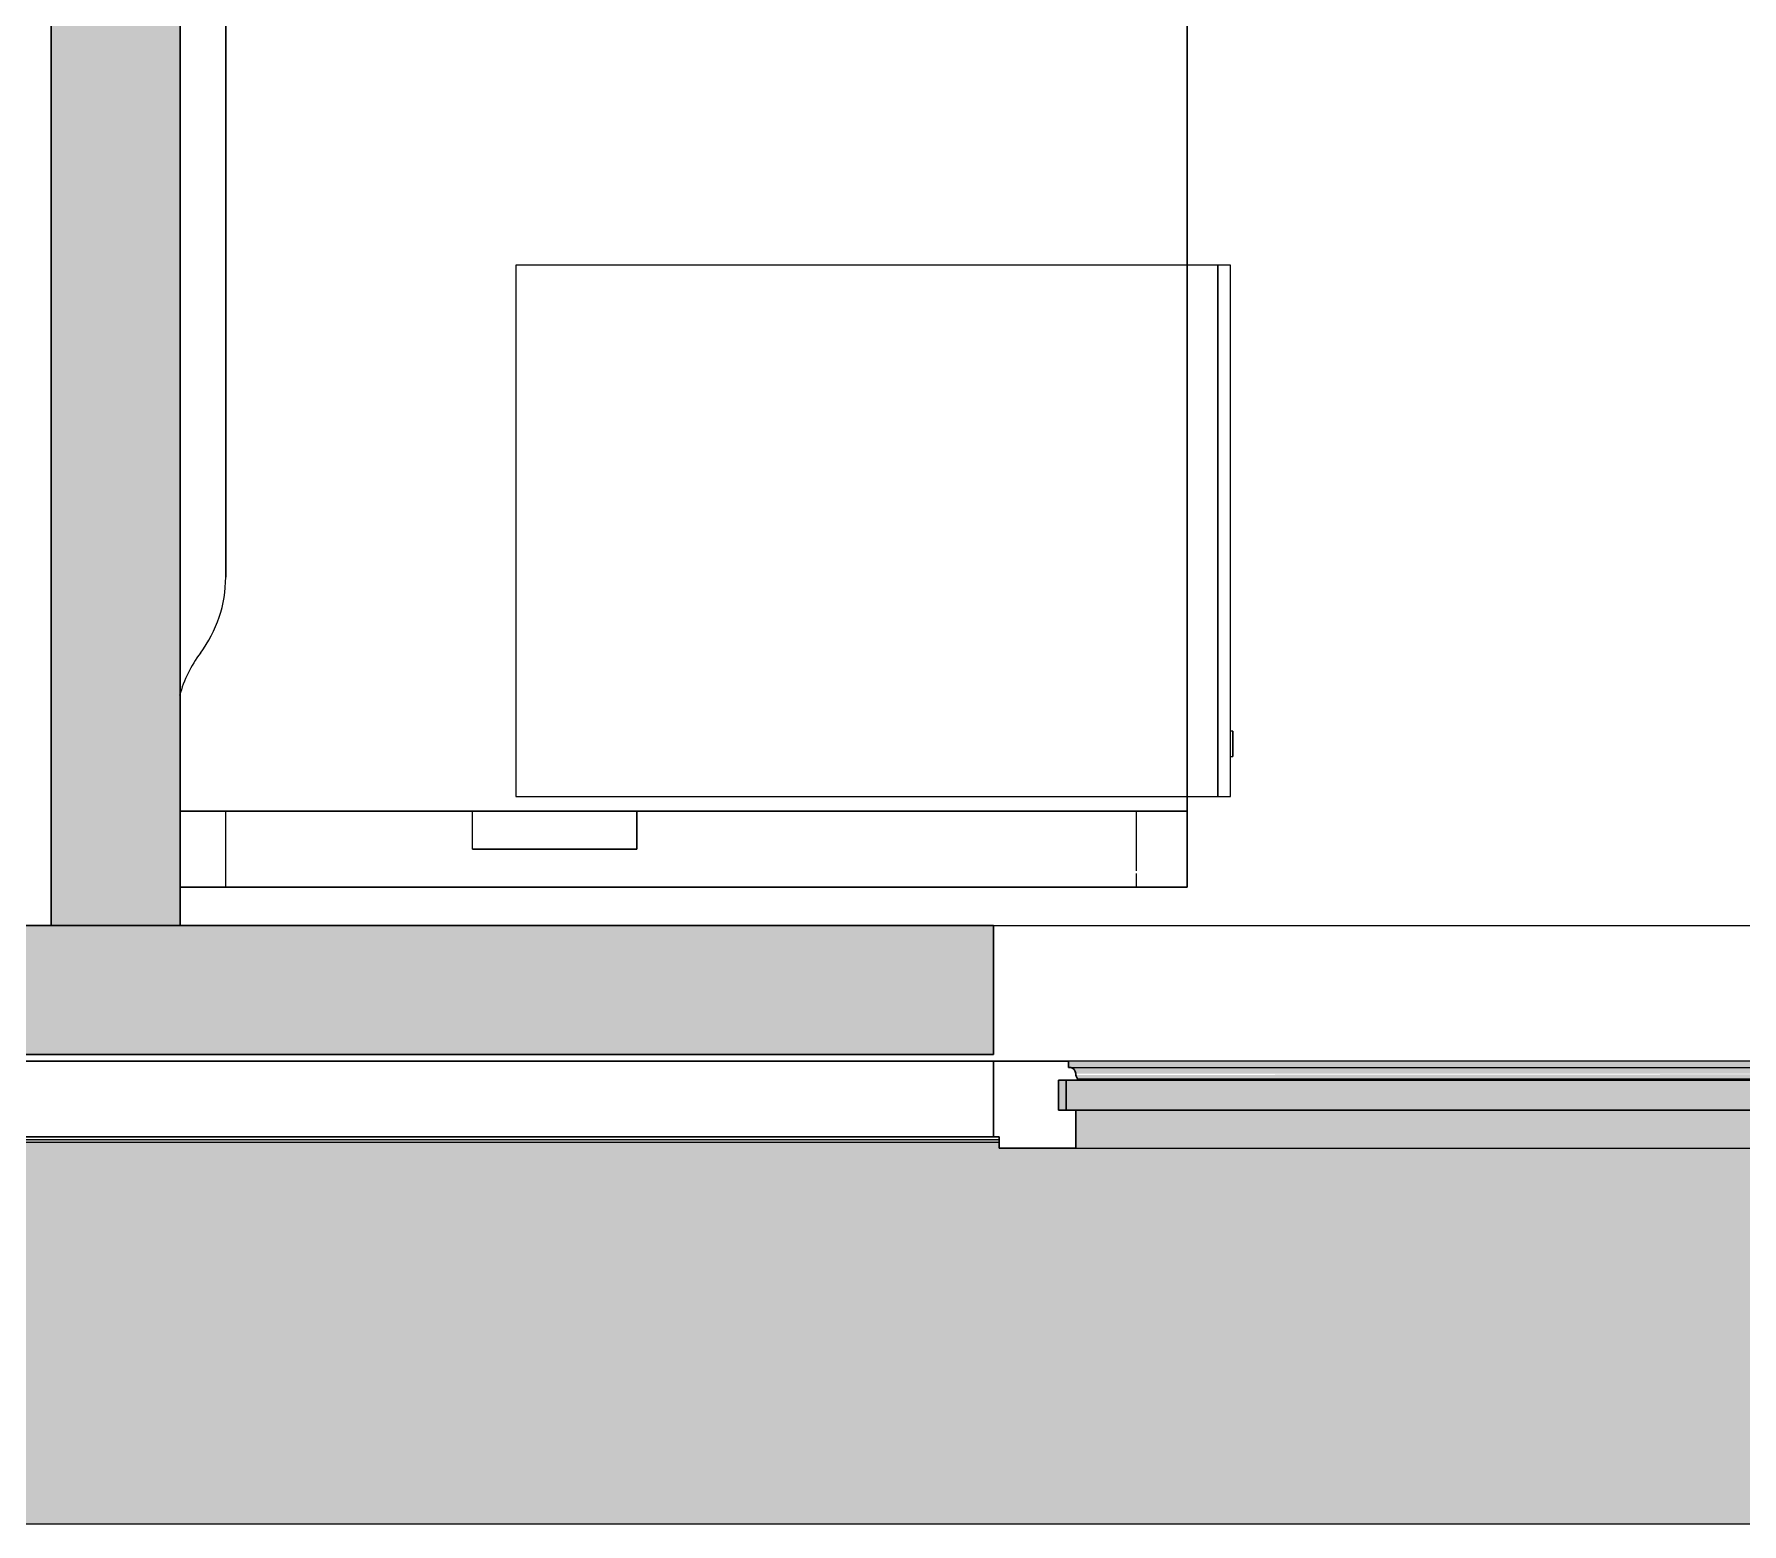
# Model space of a CAD drawing. Header units: millimetres. Extents: x 79795 to 317870, y -36033 to 97293.
# Drawn here: x 214611 to 215961, y 8896 to 10074 of the extents above; entities that cross this region are included whole.
import ezdxf

# ---------------------------------------------------------------- set-up
doc = ezdxf.new("R2010")
doc.units = ezdxf.units.MM
doc.header["$MEASUREMENT"] = 0
for name, color, linetype, lineweight in [('CSM-STL-XX-ZZ-M3-A-XXXX-00001_detached _19_04_21__rvt-1-Level 4$0$A-GLAZ', 7, 'CONTINUOUS', 9), ('CSM-STL-XX-ZZ-M3-A-XXXX-00001_detached _19_04_21__rvt-1-Level 4$0$A-WALL-PATT', 7, 'CONTINUOUS', 9), ('CSM-STL-XX-ZZ-M3-A-XXXX-00001_detached _19_04_21__rvt-1-Level 4$0$I-WALL', 7, 'CONTINUOUS', 9), ('I-FURN', 8, 'CONTINUOUS', 9)]:
    doc.layers.add(name, color=color, linetype=linetype, lineweight=lineweight)

msp = doc.modelspace()

# ---------------------------------------------------------------- hatches: boundary and pattern name
at = {"layer": 'CSM-STL-XX-ZZ-M3-A-XXXX-00001_detached _19_04_21__rvt-1-Level 4$0$A-GLAZ'}
for points in [[(216707.8, 9257.2), (216710.6, 9257.2), (216710.6, 9262.2), (215429, 9262.2), (215429, 9257.2), (216706.8, 9257.2)], [(216704.8, 9252.3), (216706.6, 9255.9), (216706.8, 9257.2), (215431.9, 9256.7), (215434.6, 9253.6), (215435.3, 9252.3), (216704.4, 9252.3)], [(216590.9, 9248.3), (216703.4, 9248.3), (216704.6, 9252.3), (215435, 9251.2), (215436.3, 9248.3), (215992.9, 9248.3)], [(215427.1, 9223.3), (215427.1, 9247.2), (215421.1, 9247.2), (215421.1, 9223.3)], [(216724.6, 9223.3), (216724.6, 9247.2), (215427.1, 9247.2), (215427.1, 9223.3), (216590.9, 9223.3)], [(216704.6, 9193.3), (216704.6, 9223.3), (215435, 9223.3), (215435, 9193.3), (216590.9, 9193.3)], [(222292.8, 8896.3), (222292.8, 8933.3), (222192.8, 8933.3), (222192.8, 9198), (222188.5, 9198), (222188.5, 9193.3), (220797.2, 9193.3), (220797.2, 9198), (219477.5, 9198), (219477.5, 9193.3), (218086.2, 9193.3), (218086.2, 9198), (216765.5, 9198), (216765.5, 9193.3), (215374.2, 9193.3), (215374.2, 9198), (214054.5, 9198), (214054.5, 9193.3), (212663.2, 9193.3), (212663.2, 9198), (212658.8, 9198), (212658.8, 8896.3), (222192.8, 8896.3)]]:
    msp.add_hatch(color=256, dxfattribs=at).paths.add_polyline_path(points, flags=0)
h = msp.add_hatch(color=256, dxfattribs=at)
h.paths.add_polyline_path([(215433.4, 9255.5), (215430.6, 9257.2), (215431.9, 9256.1), (215433, 9255.6)], flags=0)
h.paths.add_polyline_path([(212722.4, 9255.5), (212719.6, 9257.2), (212720.9, 9256.1), (212722, 9255.6)], flags=0)
h.paths.add_polyline_path([(218145.4, 9255.5), (218142.6, 9257.2), (218143.9, 9256.1), (218145, 9255.6)], flags=0)
h.paths.add_polyline_path([(220856.4, 9255.5), (220853.6, 9257.2), (220854.9, 9256.1), (220856, 9255.6)], flags=0)
h = msp.add_hatch(color=256, dxfattribs=at)
h.paths.add_polyline_path([(222192.8, 9198), (222192.8, 9200.1), (222188.5, 9200.1), (222188.5, 9198)], flags=0)
h.paths.add_polyline_path([(220787.5, 9198), (220797.2, 9198), (220797.2, 9200.1), (219477.5, 9200.1), (219477.5, 9198), (220776.7, 9198)], flags=0)
h.paths.add_polyline_path([(218076.5, 9198), (218086.2, 9198), (218086.2, 9200.1), (216765.5, 9200.1), (216765.5, 9198), (217786.8, 9198)], flags=0)
h.paths.add_polyline_path([(215364.5, 9198), (215374.2, 9198), (215374.2, 9200.1), (214054.5, 9200.1), (214054.5, 9198), (214199, 9198)], flags=0)
h.paths.add_polyline_path([(212658.8, 9198), (212663.2, 9198), (212663.2, 9200.1), (212658.8, 9200.1)], flags=0)
at = {"layer": 'CSM-STL-XX-ZZ-M3-A-XXXX-00001_detached _19_04_21__rvt-1-Level 4$0$A-WALL-PATT'}
for points in [[(214624.8, 9369.3), (214726.8, 9369.3), (214726.8, 13505.3), (214624.8, 13505.3), (214624.8, 9698)], [(215267.8, 9267.3), (215267.8, 9369.3), (214160.8, 9369.3), (214160.8, 9267.3), (214199, 9267.3)], [(215369.8, 9267.3), (215369.8, 9369.3), (215267.8, 9369.3), (215267.8, 9267.3)]]:
    msp.add_hatch(color=256, dxfattribs=at).paths.add_polyline_path(points, flags=0)

# ---------------------------------------------------------------- linework, layer by layer
at = {"layer": 'CSM-STL-XX-ZZ-M3-A-XXXX-00001_detached _19_04_21__rvt-1-Level 4$0$A-GLAZ', "lineweight": 30}
for p, q in [((215369.8, 9262.2), (214058.8, 9262.2)), ((215369.8, 9202.3), (215369.8, 9262.2)), ((215429, 9262.2), (215369.8, 9262.2)), ((215369.8, 9262.2), (215369.8, 9202.3)), ((215429, 9257.2), (215429, 9262.2)), ((215430.6, 9257.2), (215429, 9257.2)), ((215436.3, 9247.2), (215436.3, 9248.3)), ((215421.1, 9223.3), (215421.1, 9247.2)), ((215421.1, 9247.2), (215436.3, 9247.2)), ((216724.6, 9247.2), (215427.1, 9247.2)), ((215427.1, 9247.2), (215427.1, 9223.3)), ((215435, 9223.3), (215421.1, 9223.3)), ((215427.1, 9223.3), (216724.6, 9223.3)), ((215435, 9193.3), (215435, 9223.3)), ((214058.8, 9202.3), (215369.8, 9202.3)), ((215369.8, 9202.3), (215374.2, 9202.3)), ((215374.2, 9202.3), (215374.2, 9193.3)), ((215374.2, 9193.3), (215435, 9193.3))]:
    msp.add_line(p, q, dxfattribs=at)
at = {"layer": 'CSM-STL-XX-ZZ-M3-A-XXXX-00001_detached _19_04_21__rvt-1-Level 4$0$A-GLAZ'}
for p, q in [((216710.6, 9262.2), (215429, 9262.2)), ((215429, 9257.2), (215430.6, 9257.2)), ((215430.6, 9257.2), (216709.1, 9257.2)), ((215436.3, 9248.3), (216703.4, 9248.3)), ((214054.5, 9200.1), (215374.2, 9200.1)), ((214054.5, 9198), (215374.2, 9198)), ((215435, 9193.3), (216704.6, 9193.3)), ((212658.8, 8896.3), (222292.8, 8896.3))]:
    msp.add_line(p, q, dxfattribs=at)
at = {"layer": 'CSM-STL-XX-ZZ-M3-A-XXXX-00001_detached _19_04_21__rvt-1-Level 4$0$A-GLAZ', "lineweight": 30}
for centre, radius, start, end in [((215429.5, 9252), 5.36, 3.4261, 78.0476), ((215442.2, 9252.7), 7.4, 183.4261, 216.5739)]:
    msp.add_arc(centre, radius, start, end, dxfattribs=at)
at = {"layer": 'CSM-STL-XX-ZZ-M3-A-XXXX-00001_detached _19_04_21__rvt-1-Level 4$0$A-GLAZ'}
for points, knots in [([(215433, 9255.9), (215432.9, 9256.1), (215432.5, 9256.4), (215431.7, 9256.9), (215431, 9257.1), (215430.6, 9257.2)], [-0.4, -0.4, -0.4, -0.4, -0.3, -0.2, 0, 0, 0, 0]), ([(215434.8, 9252.3), (215434.8, 9252.7), (215434.7, 9253.4), (215434.3, 9254.3), (215434.1, 9254.7), (215434, 9254.9)], [-1, -1, -1, -1, -0.8, -0.7, -0.6, -0.6, -0.6, -0.6])]:
    msp.add_open_spline(points, degree=3, knots=knots, dxfattribs=at)
msp.add_open_spline([(215436.3, 9248.3), (215436, 9248.7), (215435.7, 9249.1), (215435.5, 9249.5)], degree=3, dxfattribs=at)
at = {"layer": 'CSM-STL-XX-ZZ-M3-A-XXXX-00001_detached _19_04_21__rvt-1-Level 4$0$I-WALL', "lineweight": 30}
for p, q in [((214624.8, 13505.3), (214624.8, 9369.3)), ((214726.8, 9369.3), (214726.8, 13505.3)), ((215267.8, 9369.3), (214160.8, 9369.3)), ((214624.8, 9369.3), (214726.8, 9369.3)), ((215369.8, 9369.3), (215267.8, 9369.3)), ((215369.8, 9267.3), (215369.8, 9369.3)), ((214160.8, 9267.3), (215267.8, 9267.3)), ((215267.8, 9267.3), (215369.8, 9267.3))]:
    msp.add_line(p, q, dxfattribs=at)
at = {"layer": 'CSM-STL-XX-ZZ-M3-A-XXXX-00001_detached _19_04_21__rvt-1-Level 4$0$I-WALL'}
msp.add_line((215369.8, 9369.3), (216769.8, 9369.3), dxfattribs=at)
at = {"layer": 'I-FURN'}
for p, q in [((215522.8, 9399.8), (215522.8, 10999.8)), ((215522.8, 10999.8), (215522.8, 9399.8)), ((214762.8, 10477.1), (214762.8, 9644.8)), ((214762.8, 9644.8), (214762.8, 10477.1)), ((214992.1, 9891.4), (214992.1, 9471.4)), ((215522.8, 9891.4), (214992.1, 9891.4)), ((215547.1, 9891.4), (215522.8, 9891.4)), ((215557.1, 9891.4), (215547.1, 9891.4)), ((215547.1, 9891.4), (215547.1, 9471.4)), ((215547.1, 9471.4), (215547.1, 9891.4)), ((215557.1, 9471.4), (215557.1, 9891.4)), ((215559.1, 9523), (215557.1, 9523)), ((215559.1, 9523), (215559.1, 9503)), ((215559.1, 9503), (215559.1, 9523)), ((215557.1, 9503), (215559.1, 9503)), ((214992.1, 9471.4), (215522.8, 9471.4)), ((215522.8, 9471.4), (215547.1, 9471.4)), ((215547.1, 9471.4), (215557.1, 9471.4)), ((214762.8, 9459.8), (214726.8, 9459.8)), ((214726.8, 9459.8), (214957.8, 9459.8)), ((215482.8, 9459.8), (214762.8, 9459.8)), ((214762.8, 9399.8), (214762.8, 9459.8)), ((214762.8, 9399.8), (214762.8, 9459.8)), ((214957.8, 9459.8), (215087.8, 9459.8)), ((214957.8, 9429.8), (214957.8, 9459.8)), ((214957.8, 9429.8), (214957.8, 9459.8)), ((215087.8, 9459.8), (215522.8, 9459.8)), ((215087.8, 9459.8), (215087.8, 9429.8)), ((215087.8, 9429.8), (215087.8, 9459.8)), ((215522.8, 9459.8), (215482.8, 9459.8)), ((215482.8, 9412.7), (215482.8, 9459.8)), ((215482.8, 9412.7), (215482.8, 9459.8)), ((215522.8, 9459.8), (215522.8, 9399.8)), ((215522.8, 9399.8), (215522.8, 9459.8)), ((215087.8, 9429.8), (214957.8, 9429.8)), ((214957.8, 9429.8), (215087.8, 9429.8)), ((215482.8, 9399.8), (215482.8, 9410.4)), ((215482.8, 9399.8), (215482.8, 9410.4)), ((214726.8, 9399.8), (214762.8, 9399.8)), ((215522.8, 9399.8), (214726.8, 9399.8)), ((214726.8, 9399.8), (215522.8, 9399.8)), ((215522.8, 9399.8), (214726.8, 9399.8)), ((214762.8, 9399.8), (215482.8, 9399.8)), ((215482.8, 9399.8), (215522.8, 9399.8))]:
    msp.add_line(p, q, dxfattribs=at)
for centre, start, end in [((214662.8, 9644.8), 323.1301, 0), ((214662.8, 9644.8), 323.1301, 0), ((214822.8, 9524.8), 143.1301, 164.6089), ((214822.8, 9524.8), 143.1301, 164.6089)]:
    msp.add_arc(centre, 100, start, end, dxfattribs=at)

doc.saveas('drawing.dxf')
